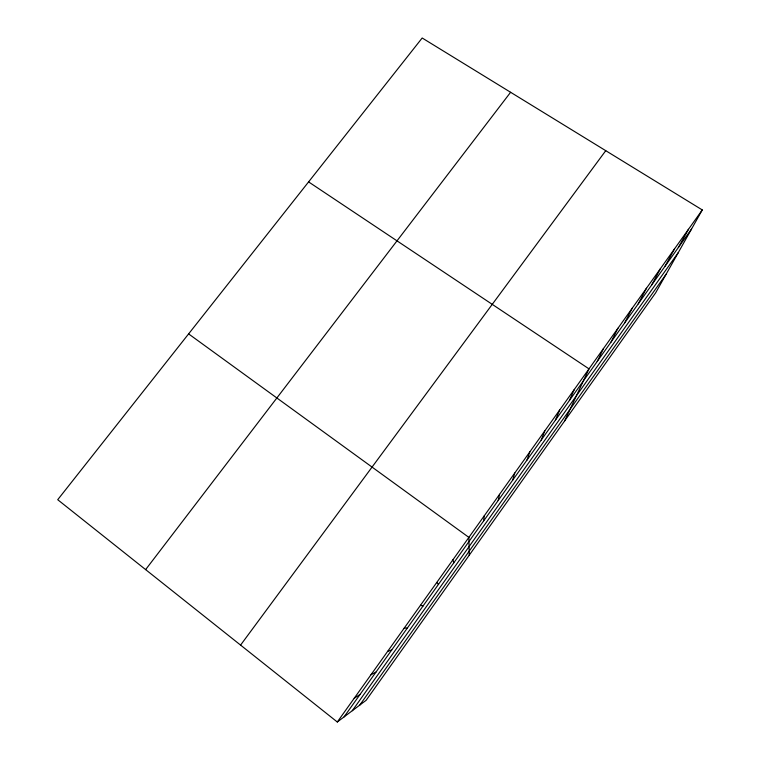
<?xml version="1.0" encoding="UTF-8"?>
<svg xmlns="http://www.w3.org/2000/svg" width="760" height="760" viewBox="0 0 760 760"><rect width="100%" height="100%" fill="white"/><g stroke="black" fill="none" stroke-linecap="round" stroke-linejoin="round"><path stroke-width="1.14" d="M483.626 520.942L484.291 515.774M498.18 500.507L499.586 494.314M512.63 480.215L514.767 473.014M526.975 460.075L529.834 451.877M541.225 440.078L544.787 430.891M555.37 420.213L559.635 410.067M569.411 400.491L574.37 389.386M564.614 420.954L589 368.866L308.588 181.897M597.217 361.456L603.516 348.488M610.973 342.142L617.937 328.263M624.635 322.962L632.244 308.18M638.2 303.905L646.456 288.249M651.672 284.99L660.563 268.46M665.057 266.199L674.567 248.805M678.347 247.541L688.475 229.302M702.278 209.931L655.642 292.847L366.149 700.292L337.298 722L57.722 499.709L422.18 38L702.278 209.931L337.298 722M359.755 705.1L666.121 274.198M344.033 716.936L691.553 229.007M352.298 710.714L678.253 252.643M240.578 645.097L605.748 150.68M145.625 569.611L510.606 92.283M354.207 698.278L360.069 694.422M370.984 674.747L375.981 672.087M387.619 651.396L391.77 649.914M404.13 628.235L407.436 627.912M420.508 605.255L422.997 606.072M188.613 333.897L468.882 537.386L469.262 555.17M436.762 582.454L438.434 584.392M452.884 559.835L453.758 562.875"/></g></svg>
